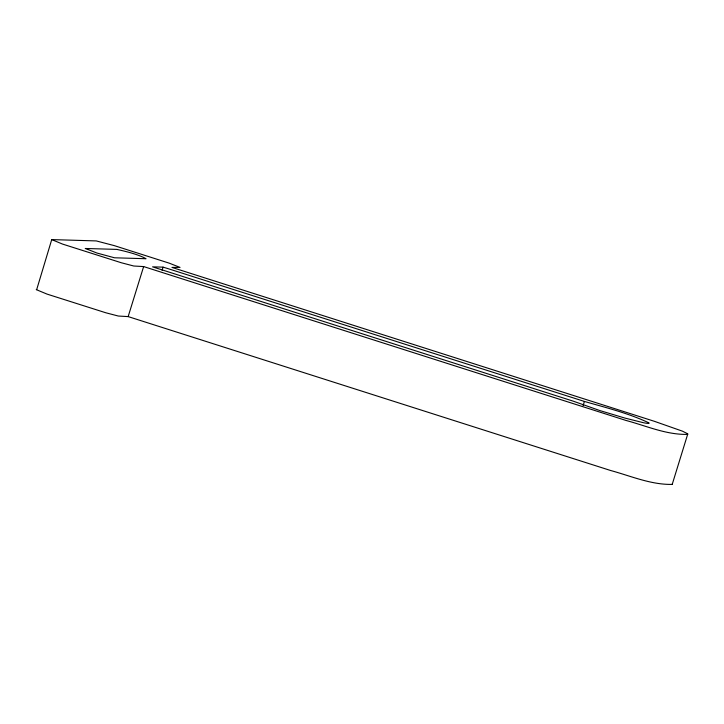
<?xml version="1.0" encoding="UTF-8"?>
<svg xmlns="http://www.w3.org/2000/svg" width="724" height="724" viewBox="0 0 724 724"><rect width="100%" height="100%" fill="white"/><g stroke="black" fill="none" stroke-linecap="round" stroke-linejoin="round"><path stroke-width="1.09" d="M36.245 289.618L47.078 294.116L105.822 312.777L118.311 316.035L128.157 316.596L610.613 470.5C630.857 475.994 650.885 484.818 672.207 484.41L687.8 433.857L682.479 431.178L654.424 421.323L171.968 267.418L180.023 267.4L169.145 263.129L114.32 245.635L96.274 240.92L51.73 239.59L36.68 289.627M51.73 239.59L62.563 244.088L121.306 262.749L133.795 266.016L143.642 266.568L626.097 420.481C646.351 425.866 666.37 434.934 687.691 434.382M672.207 484.41L672.315 483.885M128.157 316.596L143.642 266.568M162.076 270.278L163.045 267.147L167.552 268.495L584.404 401.44C606.151 407.684 628.441 413.196 648.939 422.879A57.214 2.796 17.2 0 1 643.464 422.716L624.749 418.029L599.943 410.599L573.073 401.105L152.574 266.839L163.045 267.147M583.11 405.612L584.404 401.44M85.323 248.477L96.971 253.047L114.528 257.789L146.04 258.73C138.809 254.586 126.248 251.454 116.754 249.391L85.323 248.477"/></g></svg>
